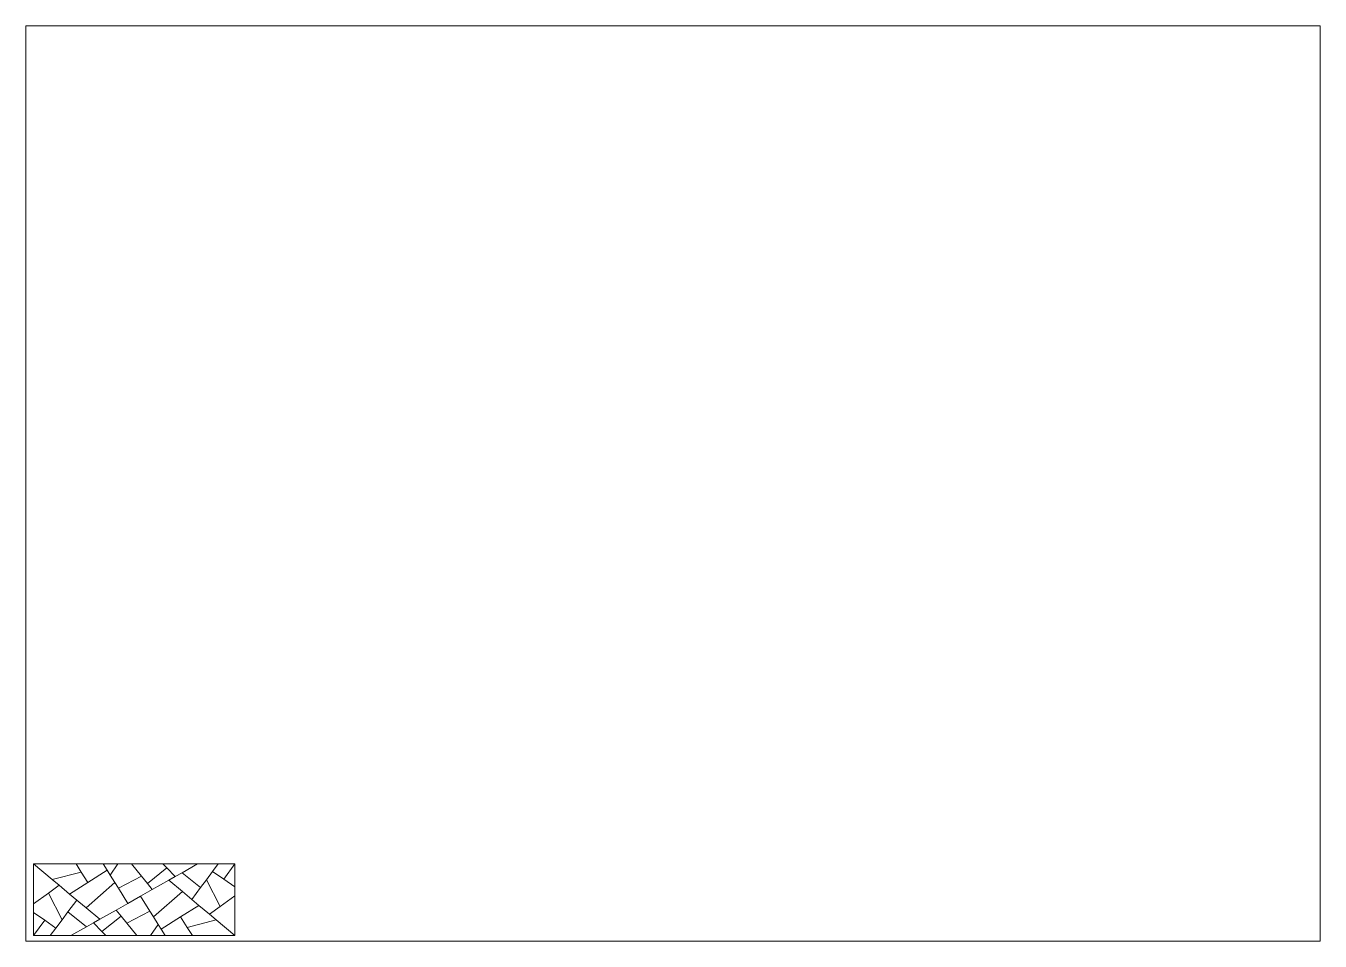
# Paper-space layout 'A3' of a CAD drawing. Header units: millimetres. Extents: x 0 to 420, y 0 to 297.
# The model-space entities are those that its viewports show. They can reach past a viewport. Long polylines and large blocks are cut down to what shows.
import ezdxf

# ---------------------------------------------------------------- set-up
doc = ezdxf.new("R2010")
doc.units = ezdxf.units.MM
doc.layers.add('Cut.1.First', color=2, linetype='Continuous', lineweight=5)
doc.layers.add('Viewport', color=18, linetype='Continuous')

msp = doc.modelspace()

# ---------------------------------------------------------------- linework, layer by layer
at = {"layer": 'Cut.1.First'}
for p, q in [((0, 23.57), (0, 10.44)), ((13.95, 23.57), (0, 23.57)), ((0, 23.57), (6.14, 18.41)), ((22.85, 23.57), (13.95, 23.57)), ((15.65, 20.86), (13.95, 23.57)), ((17.8, 17.44), (24.17, 21.46)), ((27.69, 23.57), (22.85, 23.57)), ((24.17, 21.46), (22.85, 23.57)), ((24.17, 21.46), (25.16, 19.87)), ((27.69, 23.57), (25.16, 19.87)), ((32.17, 23.57), (27.69, 23.57)), ((42.41, 23.57), (32.17, 23.57)), ((35.47, 19.5), (32.17, 23.57)), ((43.72, 22.22), (37.38, 17.13)), ((53.86, 23.57), (42.41, 23.57)), ((43.72, 22.22), (42.41, 23.57)), ((46.47, 19.39), (43.72, 22.22)), ((48.76, 20.68), (53.86, 23.57)), ((60.63, 23.57), (53.86, 23.57)), ((60.63, 23.57), (58.77, 21.06)), ((66.09, 23.57), (60.63, 23.57)), ((66.09, 23.57), (62.43, 18.53)), ((66.09, 15.99), (66.09, 23.57)), ((6.14, 18.41), (15.65, 20.86)), ((8.37, 16.55), (6.14, 18.41)), ((11.82, 13.65), (17.8, 17.44)), ((17.8, 17.44), (15.65, 20.86)), ((17.21, 9.12), (26.69, 17.42)), ((25.16, 19.87), (26.69, 17.42)), ((26.69, 17.42), (27.87, 15.54)), ((27.87, 15.54), (35.47, 19.5)), ((35.47, 19.5), (37.38, 17.13)), ((37.38, 17.13), (38.98, 15.15)), ((38.98, 15.15), (44.39, 18.21)), ((44.39, 18.21), (46.47, 19.39)), ((48.88, 14.45), (44.39, 18.21)), ((46.47, 19.39), (48.76, 20.68)), ((54.81, 15.76), (48.76, 20.68)), ((56.74, 18.34), (54.81, 15.76)), ((58.77, 21.06), (56.74, 18.34)), ((61.25, 9.59), (56.74, 18.34)), ((62.43, 18.53), (58.77, 21.06)), ((66.09, 15.99), (62.43, 18.53)), ((4.84, 13.98), (0, 10.44)), ((8.37, 16.55), (4.84, 13.98)), ((4.84, 13.98), (9.35, 5.23)), ((8.37, 16.55), (11.82, 13.65)), ((11.82, 13.65), (17.21, 9.12)), ((27.87, 15.54), (30.95, 10.6)), ((30.95, 10.6), (35.14, 12.97)), ((35.14, 12.97), (38.98, 15.15)), ((38.22, 8.03), (35.14, 12.97)), ((48.88, 14.45), (39.4, 6.15)), ((54.27, 9.92), (48.88, 14.45)), ((51.93, 11.89), (54.81, 15.76)), ((61.25, 9.59), (66.09, 13.13)), ((66.09, 13.13), (66.09, 15.99)), ((66.09, 0), (66.09, 13.13)), ((0, 10.44), (0, 7.58)), ((14.17, 11.68), (11.28, 7.81)), ((17.21, 9.12), (21.7, 5.36)), ((27.11, 8.42), (30.95, 10.6)), ((54.27, 9.92), (48.29, 6.13)), ((57.73, 7.02), (54.27, 9.92)), ((57.73, 7.02), (61.25, 9.59)), ((0, 7.58), (3.66, 5.04)), ((0, 7.58), (0, 0)), ((0, 0), (3.66, 5.04)), ((3.66, 5.04), (7.33, 2.51)), ((7.33, 2.51), (9.35, 5.23)), ((9.35, 5.23), (11.28, 7.81)), ((11.28, 7.81), (17.34, 2.89)), ((19.62, 4.18), (21.7, 5.36)), ((27.11, 8.42), (21.7, 5.36)), ((22.37, 1.35), (28.71, 6.44)), ((28.71, 6.44), (27.11, 8.42)), ((30.62, 4.07), (28.71, 6.44)), ((38.22, 8.03), (30.62, 4.07)), ((39.4, 6.15), (38.22, 8.03)), ((40.93, 3.7), (39.4, 6.15)), ((48.29, 6.13), (41.93, 2.11)), ((48.29, 6.13), (50.44, 2.71)), ((59.95, 5.16), (50.44, 2.71)), ((57.73, 7.02), (59.95, 5.16)), ((66.09, 0), (59.95, 5.16)), ((0, 0), (5.46, 0)), ((5.46, 0), (7.33, 2.51)), ((5.46, 0), (12.24, 0)), ((12.24, 0), (17.34, 2.89)), ((12.24, 0), (23.68, 0)), ((19.62, 4.18), (17.34, 2.89)), ((19.62, 4.18), (22.37, 1.35)), ((22.37, 1.35), (23.68, 0)), ((23.68, 0), (33.92, 0)), ((30.62, 4.07), (33.92, 0)), ((33.92, 0), (38.4, 0)), ((38.4, 0), (40.93, 3.7)), ((38.4, 0), (43.24, 0)), ((41.93, 2.11), (40.93, 3.7)), ((41.93, 2.11), (43.24, 0)), ((43.24, 0), (52.14, 0)), ((50.44, 2.71), (52.14, 0)), ((52.14, 0), (66.09, 0))]:
    msp.add_line(p, q, dxfattribs=at)

psp = doc.layouts.new('A3')

# ---------------------------------------------------------------- viewports
at = {"layer": 'Viewport'}
psp.add_viewport(center=(210, 148.5), size=(420, 296.997), view_center_point=(210, 148.5), view_height=300.5927, dxfattribs=at)

doc.saveas('drawing.dxf')
